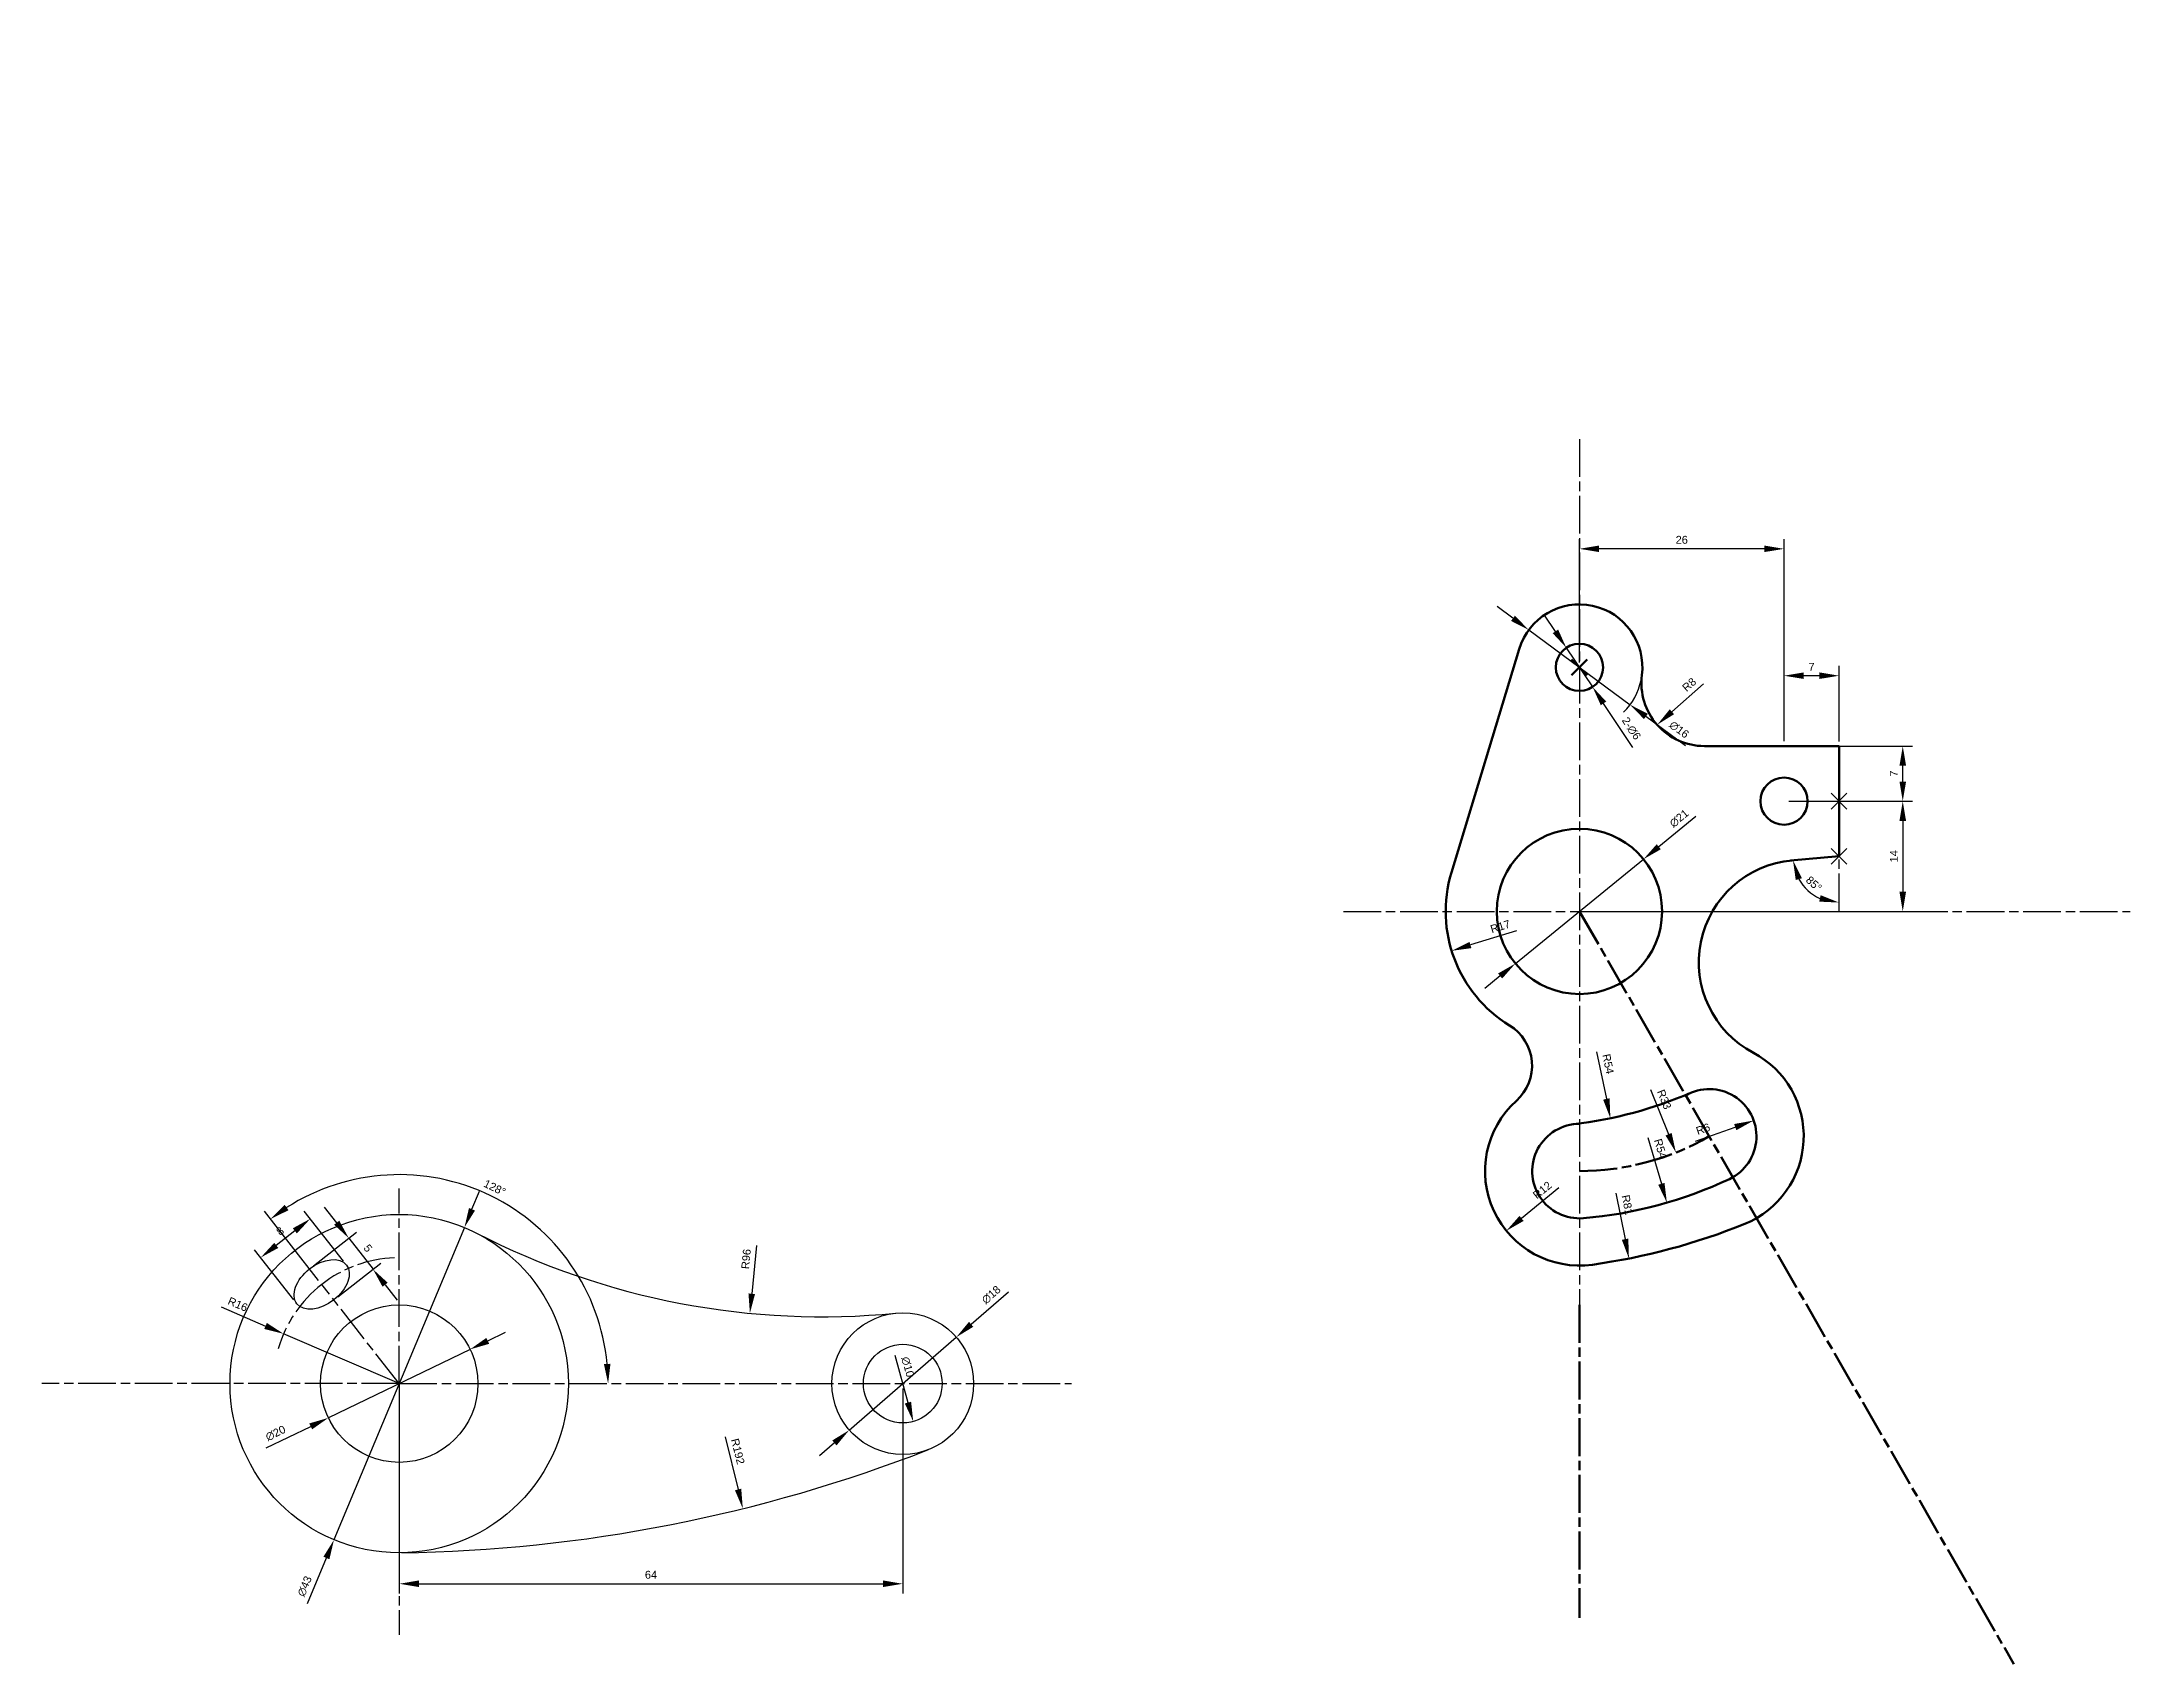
# Model space of a CAD drawing. Header units: centimetres. Extents: x 35 to 814, y -6 to 304.
# Drawn here: x 34.6 to 300, y -5.6 to 200.5 of the extents above; entities that cross this region are included whole.
import ezdxf

# ---------------------------------------------------------------- set-up
doc = ezdxf.new("R2010")
doc.units = ezdxf.units.CM
doc.header["$PDMODE"] = 3
doc.linetypes.add('ACAD_ISO08W100', pattern=[36, 24, -3, 6, -3])
for name, color, linetype in [('图', 7, 'Continuous'), ('标注', 130, 'Continuous'), ('辅助线', 80, 'ACAD_ISO08W100')]:
    doc.layers.add(name, color=color, linetype=linetype)
doc.styles.get("Standard").update_dxf_attribs({"font": 'arial.ttf'})
doc.dimstyles.new('ISO-25', dxfattribs={"dimtxt": 1, "dimasz": 2.5, "dimexe": 1.25, "dimexo": 0.625, "dimtad": 1, "dimtxsty": 'Standard', "dimcen": 2.5, "dimadec": 0, "dimazin": 0, "dimtfac": 1, "dimtmove": 0, "dimatfit": 3, "dimfxl": 1, "dimarcsym": 0})

# ---------------------------------------------------------------- blocks, each defined once
blk = doc.blocks.new('*D2')
at = {"layer": 'Defpoints', "color": 0, "ltscale": 0.2, "transparency": 16777216}
for p in [(80, 30), (144, 30), (144, 4.57)]:
    blk.add_point(p, dxfattribs=at)
at = {"layer": '标注', "color": 0, "lineweight": -2, "ltscale": 0.2, "transparency": 16777216}
for p, q in [((80, 29.38), (80, 3.32)), ((144, 29.38), (144, 3.32)), ((82.5, 4.57), (141.5, 4.57))]:
    blk.add_line(p, q, dxfattribs=at)
at = {"layer": '标注', "color": 0, "ltscale": 0.2, "transparency": 16777216}
for points in [[(82.5, 4.99), (82.5, 4.16), (80, 4.57)], [(141.5, 4.99), (141.5, 4.16), (144, 4.57)]]:
    blk.add_solid(points, dxfattribs=at)
at = {"layer": '标注', "color": 0, "ltscale": 0.2, "transparency": 16777216, "insert": (112, 5.71), "char_height": 1, "attachment_point": 5}
blk.add_mtext('64', dxfattribs=at)
blk = doc.blocks.new('*D4')
at = {"layer": 'Defpoints', "color": 0, "ltscale": 0.2, "transparency": 16777216}
for p in [(65.31, 36.33), (80, 30)]:
    blk.add_point(p, dxfattribs=at)
at = {"layer": '标注', "color": 0, "lineweight": -2, "ltscale": 0.2, "transparency": 16777216}
for p, q in [((57.37, 39.75), (63.01, 37.32)), ((80, 30), (65.31, 36.33))]:
    blk.add_line(p, q, dxfattribs=at)
at = {"layer": '标注', "color": 0, "ltscale": 0.2, "transparency": 16777216}
blk.add_solid([(63.18, 37.71), (62.85, 36.94), (65.31, 36.33)], dxfattribs=at)
at = {"layer": '标注', "color": 0, "ltscale": 0.2, "transparency": 16777216, "insert": (59.49, 40.08), "char_height": 1, "attachment_point": 5, "rotation": 336.6767}
blk.add_mtext('R16', dxfattribs=at)
blk = doc.blocks.new('*D5')
at = {"layer": 'Defpoints', "color": 0, "ltscale": 0.2, "transparency": 16777216}
for p in [(99.52, 48), (70.15, 42.61), (80, 30), (80, 30), (165.46, 30)]:
    blk.add_point(p, dxfattribs=at)
at = {"layer": '标注', "color": 0, "lineweight": -2, "ltscale": 0.2, "transparency": 16777216}
blk.add_line((69.76, 43.1), (62.88, 51.91), dxfattribs=at)
blk.add_arc((80, 30), 26.55, 5.3964, 122.6036, dxfattribs=at)
at = {"layer": '标注', "color": 0, "ltscale": 0.2, "transparency": 16777216}
for points in [[(65.93, 52.03), (65.45, 52.71), (63.65, 50.92)], [(106.85, 32.52), (106.02, 32.48), (106.55, 30)]]:
    blk.add_solid(points, dxfattribs=at)
at = {"layer": '标注', "color": 0, "ltscale": 0.2, "transparency": 16777216, "insert": (92.14, 54.89), "char_height": 1, "attachment_point": 5, "rotation": 334}
blk.add_mtext('128°', dxfattribs=at)
blk = doc.blocks.new('*D6')
at = {"layer": 'Defpoints', "color": 0, "ltscale": 0.2, "transparency": 16777216}
for p in [(142.67, 34.82), (145.33, 25.18)]:
    blk.add_point(p, dxfattribs=at)
at = {"layer": '标注', "color": 0, "lineweight": -2, "ltscale": 0.2, "transparency": 16777216}
blk.add_line((143, 33.63), (144.66, 27.59), dxfattribs=at)
at = {"layer": '标注', "color": 0, "ltscale": 0.2, "transparency": 16777216}
blk.add_solid([(145.06, 27.7), (144.26, 27.48), (145.33, 25.18)], dxfattribs=at)
at = {"layer": '标注', "color": 0, "ltscale": 0.2, "transparency": 16777216, "insert": (144.62, 32.12), "char_height": 1, "attachment_point": 5, "rotation": 285.3691}
blk.add_mtext('∅10', dxfattribs=at)
blk = doc.blocks.new('*D7')
at = {"layer": 'Defpoints', "color": 0, "ltscale": 0.2, "transparency": 16777216}
for p in [(150.8, 35.9), (137.2, 24.1)]:
    blk.add_point(p, dxfattribs=at)
at = {"layer": '标注', "color": 0, "lineweight": -2, "ltscale": 0.2, "transparency": 16777216}
for p, q in [((157.43, 41.64), (152.69, 37.53)), ((137.2, 24.1), (150.8, 35.9)), ((135.31, 22.47), (133.42, 20.83))]:
    blk.add_line(p, q, dxfattribs=at)
at = {"layer": '标注', "color": 0, "ltscale": 0.2, "transparency": 16777216}
for points in [[(152.42, 37.85), (152.96, 37.22), (150.8, 35.9)], [(135.04, 22.78), (135.58, 22.15), (137.2, 24.1)]]:
    blk.add_solid(points, dxfattribs=at)
at = {"layer": '标注', "color": 0, "ltscale": 0.2, "transparency": 16777216, "insert": (155.24, 41.29), "char_height": 1, "attachment_point": 5, "rotation": 40.9292}
blk.add_mtext('∅18', dxfattribs=at)
blk = doc.blocks.new('*D10')
at = {"layer": 'Defpoints', "color": 0, "ltscale": 0.2, "transparency": 16777216}
for p in [(62.4, 46.02), (73.3, 45.07), (67, 40.15)]:
    blk.add_point(p, dxfattribs=at)
at = {"layer": '标注', "color": 0, "lineweight": -2, "ltscale": 0.2, "transparency": 16777216}
for p, q in [((72.92, 45.56), (67.94, 51.93)), ((66.74, 49.41), (64.37, 47.56)), ((66.61, 40.64), (61.63, 47.01))]:
    blk.add_line(p, q, dxfattribs=at)
at = {"layer": '标注', "color": 0, "ltscale": 0.2, "transparency": 16777216}
for points in [[(66.48, 49.74), (66.99, 49.08), (68.71, 50.95)], [(64.12, 47.89), (64.63, 47.24), (62.4, 46.02)]]:
    blk.add_solid(points, dxfattribs=at)
at = {"layer": '标注', "color": 0, "ltscale": 0.2, "transparency": 16777216, "insert": (64.86, 49.38), "char_height": 1, "attachment_point": 5, "rotation": 38}
blk.add_mtext('8', dxfattribs=at)
blk = doc.blocks.new('*D11')
at = {"layer": 'Defpoints', "color": 0, "ltscale": 0.2, "transparency": 16777216}
for p in [(68.61, 44.58), (76.67, 44.53), (71.69, 40.64)]:
    blk.add_point(p, dxfattribs=at)
at = {"layer": '标注', "color": 0, "lineweight": -2, "ltscale": 0.2, "transparency": 16777216}
for p, q in [((72.06, 50.44), (70.52, 52.41)), ((69.1, 44.96), (74.58, 49.24)), ((73.6, 48.47), (76.67, 44.53)), ((72.18, 41.02), (77.66, 45.3)), ((78.21, 42.56), (79.75, 40.59))]:
    blk.add_line(p, q, dxfattribs=at)
at = {"layer": '标注', "color": 0, "ltscale": 0.2, "transparency": 16777216}
for points in [[(72.38, 50.7), (71.73, 50.19), (73.6, 48.47)], [(78.54, 42.82), (77.88, 42.31), (76.67, 44.53)]]:
    blk.add_solid(points, dxfattribs=at)
at = {"layer": '标注', "color": 0, "ltscale": 0.2, "transparency": 16777216, "insert": (76.03, 47.2), "char_height": 1, "attachment_point": 5, "rotation": 308}
blk.add_mtext('5', dxfattribs=at)
blk = doc.blocks.new('*D12')
at = {"layer": 'Defpoints', "color": 0, "ltscale": 0.2, "transparency": 16777216}
for p in [(77.48, 200.48), (123.67, 14.12)]:
    blk.add_point(p, dxfattribs=at)
at = {"layer": '标注', "color": 0, "lineweight": -2, "ltscale": 0.2, "transparency": 16777216}
blk.add_line((121.41, 23.25), (123.07, 16.55), dxfattribs=at)
at = {"layer": '标注', "color": 0, "ltscale": 0.2, "transparency": 16777216}
blk.add_solid([(123.47, 16.65), (122.67, 16.45), (123.67, 14.12)], dxfattribs=at)
at = {"layer": '标注', "color": 0, "ltscale": 0.2, "transparency": 16777216, "insert": (123.04, 21.39), "char_height": 1, "attachment_point": 5, "rotation": 283.9213}
blk.add_mtext('R192', dxfattribs=at)
blk = doc.blocks.new('*D13')
at = {"layer": 'Defpoints', "color": 0, "ltscale": 0.2, "transparency": 16777216}
for p in [(133.73, 134.5), (124.57, 38.93)]:
    blk.add_point(p, dxfattribs=at)
at = {"layer": '标注', "color": 0, "lineweight": -2, "ltscale": 0.2, "transparency": 16777216}
blk.add_line((125.39, 47.53), (124.8, 41.42), dxfattribs=at)
at = {"layer": '标注', "color": 0, "ltscale": 0.2, "transparency": 16777216}
blk.add_solid([(124.39, 41.46), (125.22, 41.38), (124.57, 38.93)], dxfattribs=at)
at = {"layer": '标注', "color": 0, "ltscale": 0.2, "transparency": 16777216, "insert": (124.09, 45.83), "char_height": 1, "attachment_point": 5, "rotation": 84.5227}
blk.add_mtext('R96', dxfattribs=at)
blk = doc.blocks.new('*D14')
at = {"layer": 'Defpoints', "color": 0, "ltscale": 0.2, "transparency": 16777216}
for p in [(89, 34.35), (71, 25.65)]:
    blk.add_point(p, dxfattribs=at)
at = {"layer": '标注', "color": 0, "lineweight": -2, "ltscale": 0.2, "transparency": 16777216}
for p, q in [((91.25, 35.44), (93.51, 36.53)), ((89, 34.35), (71, 25.65)), ((63.1, 21.83), (68.75, 24.56))]:
    blk.add_line(p, q, dxfattribs=at)
at = {"layer": '标注', "color": 0, "ltscale": 0.2, "transparency": 16777216}
for points in [[(91.07, 35.81), (91.44, 35.06), (89, 34.35)], [(68.56, 24.94), (68.93, 24.19), (71, 25.65)]]:
    blk.add_solid(points, dxfattribs=at)
at = {"layer": '标注', "color": 0, "ltscale": 0.2, "transparency": 16777216, "insert": (64.29, 23.7), "char_height": 1, "attachment_point": 5, "rotation": 25.7948}
blk.add_mtext('∅20', dxfattribs=at)
blk = doc.blocks.new('*D15')
at = {"layer": 'Defpoints', "color": 0, "ltscale": 0.2, "transparency": 16777216}
for p in [(88.29, 49.84), (71.71, 10.16)]:
    blk.add_point(p, dxfattribs=at)
at = {"layer": '标注', "color": 0, "lineweight": -2, "ltscale": 0.2, "transparency": 16777216}
for p, q in [((89.25, 52.15), (90.21, 54.45)), ((88.29, 49.84), (71.71, 10.16)), ((68.33, 2.07), (70.75, 7.85))]:
    blk.add_line(p, q, dxfattribs=at)
at = {"layer": '标注', "color": 0, "ltscale": 0.2, "transparency": 16777216}
for points in [[(88.87, 52.31), (89.63, 51.99), (88.29, 49.84)], [(70.37, 8.01), (71.13, 7.69), (71.71, 10.16)]]:
    blk.add_solid(points, dxfattribs=at)
at = {"layer": '标注', "color": 0, "ltscale": 0.2, "transparency": 16777216, "insert": (67.99, 4.26), "char_height": 1, "attachment_point": 5, "rotation": 67.3303}
blk.add_mtext('∅43', dxfattribs=at)
blk = doc.blocks.new('*D16')
at = {"layer": 'Defpoints', "color": 0, "lineweight": 50, "ltscale": 0.2, "transparency": 16777216}
for p in [(230, 90), (242.26, 59.36)]:
    blk.add_point(p, dxfattribs=at)
at = {"layer": '标注', "color": 0, "lineweight": -2, "ltscale": 0.2, "transparency": 16777216}
blk.add_line((239.05, 67.38), (241.33, 61.68), dxfattribs=at)
at = {"layer": '标注', "color": 0, "lineweight": 50, "ltscale": 0.2, "transparency": 16777216}
blk.add_solid([(241.72, 61.84), (240.94, 61.53), (242.26, 59.36)], dxfattribs=at)
at = {"layer": '标注', "color": 0, "lineweight": 50, "ltscale": 0.2, "transparency": 16777216, "insert": (240.78, 66.11), "char_height": 1, "attachment_point": 5, "rotation": 291.8059}
blk.add_mtext('R33', dxfattribs=at)
blk = doc.blocks.new('*D18')
at = {"layer": 'Defpoints', "color": 0, "lineweight": 50, "ltscale": 0.2, "transparency": 16777216}
for p in [(226.02, 104.84), (241.11, 52.99)]:
    blk.add_point(p, dxfattribs=at)
at = {"layer": '标注', "color": 0, "lineweight": -2, "ltscale": 0.2, "transparency": 16777216}
blk.add_line((238.7, 61.28), (240.41, 55.39), dxfattribs=at)
at = {"layer": '标注', "color": 0, "lineweight": 50, "ltscale": 0.2, "transparency": 16777216}
blk.add_solid([(240.81, 55.5), (240.01, 55.27), (241.11, 52.99)], dxfattribs=at)
at = {"layer": '标注', "color": 0, "lineweight": 50, "ltscale": 0.2, "transparency": 16777216, "insert": (240.3, 59.85), "char_height": 1, "attachment_point": 5, "rotation": 286.2242}
blk.add_mtext('R54', dxfattribs=at)
blk = doc.blocks.new('*D19')
at = {"layer": 'Defpoints', "color": 0, "lineweight": 50, "ltscale": 0.2, "transparency": 16777216}
for p in [(222.88, 116.58), (233.93, 63.72)]:
    blk.add_point(p, dxfattribs=at)
at = {"layer": '标注', "color": 0, "lineweight": -2, "ltscale": 0.2, "transparency": 16777216}
blk.add_line((232.17, 72.17), (233.42, 66.17), dxfattribs=at)
at = {"layer": '标注', "color": 0, "lineweight": 50, "ltscale": 0.2, "transparency": 16777216}
blk.add_solid([(233.83, 66.25), (233.01, 66.08), (233.93, 63.72)], dxfattribs=at)
at = {"layer": '标注', "color": 0, "lineweight": 50, "ltscale": 0.2, "transparency": 16777216, "insert": (233.65, 70.62), "char_height": 1, "attachment_point": 5, "rotation": 281.8118}
blk.add_mtext('R54', dxfattribs=at)
blk = doc.blocks.new('*D20')
at = {"layer": 'Defpoints', "color": 0, "lineweight": 50, "ltscale": 0.2, "transparency": 16777216}
for p in [(220.53, 125.35), (236.29, 45.89)]:
    blk.add_point(p, dxfattribs=at)
at = {"layer": '标注', "color": 0, "lineweight": -2, "ltscale": 0.2, "transparency": 16777216}
blk.add_line((234.64, 54.18), (235.8, 48.35), dxfattribs=at)
at = {"layer": '标注', "color": 0, "lineweight": 50, "ltscale": 0.2, "transparency": 16777216}
blk.add_solid([(236.21, 48.43), (235.39, 48.27), (236.29, 45.89)], dxfattribs=at)
at = {"layer": '标注', "color": 0, "lineweight": 50, "ltscale": 0.2, "transparency": 16777216, "insert": (236.09, 52.71), "char_height": 1, "attachment_point": 5, "rotation": 281.218}
blk.add_mtext('R81', dxfattribs=at)
blk = doc.blocks.new('*D21')
at = {"layer": 'Defpoints', "color": 0, "lineweight": 50, "ltscale": 0.2, "transparency": 16777216}
for p in [(263, 113.61), (256.83, 96.46), (263, 97), (258.09, 93.77), (263, 90)]:
    blk.add_point(p, dxfattribs=at)
at = {"layer": '标注', "color": 0, "lineweight": -2, "ltscale": 0.2, "transparency": 16777216}
blk.add_arc((263, 97), 5.88, 209.5482, 245.4518, dxfattribs=at)
at = {"layer": '标注', "color": 0, "lineweight": 50, "ltscale": 0.2, "transparency": 16777216}
for points in [[(257.49, 93.98), (258.28, 94.22), (257.14, 96.49)], [(260.65, 92.06), (260.47, 91.24), (263, 91.12)]]:
    blk.add_solid(points, dxfattribs=at)
at = {"layer": '标注', "color": 0, "lineweight": 50, "ltscale": 0.2, "transparency": 16777216, "insert": (259.79, 93.5), "char_height": 1, "attachment_point": 5, "rotation": 317.5}
blk.add_mtext('85°', dxfattribs=at)
blk = doc.blocks.new('*D23')
at = {"layer": 'Defpoints', "color": 0, "lineweight": 50, "ltscale": 0.2, "transparency": 16777216}
for p in [(256, 104), (256, 90), (271.09, 90)]:
    blk.add_point(p, dxfattribs=at)
at = {"layer": '标注', "color": 0, "lineweight": -2, "ltscale": 0.2, "transparency": 16777216}
for p, q in [((256.63, 104), (272.34, 104)), ((271.09, 101.5), (271.09, 92.5)), ((256.63, 90), (272.34, 90))]:
    blk.add_line(p, q, dxfattribs=at)
at = {"layer": '标注', "color": 0, "lineweight": 50, "ltscale": 0.2, "transparency": 16777216}
for points in [[(270.67, 101.5), (271.51, 101.5), (271.09, 104)], [(270.67, 92.5), (271.51, 92.5), (271.09, 90)]]:
    blk.add_solid(points, dxfattribs=at)
at = {"layer": '标注', "color": 0, "lineweight": 50, "ltscale": 0.2, "transparency": 16777216, "insert": (269.96, 97), "char_height": 1, "attachment_point": 5, "rotation": 90}
blk.add_mtext('14', dxfattribs=at)
blk = doc.blocks.new('*D24')
at = {"layer": 'Defpoints', "color": 0, "lineweight": 50, "ltscale": 0.2, "transparency": 16777216}
for p in [(256, 111), (271.09, 111), (256, 104)]:
    blk.add_point(p, dxfattribs=at)
at = {"layer": '标注', "color": 0, "lineweight": -2, "ltscale": 0.2, "transparency": 16777216}
for p, q in [((256.63, 111), (272.34, 111)), ((271.09, 106.5), (271.09, 108.5)), ((256.63, 104), (272.34, 104))]:
    blk.add_line(p, q, dxfattribs=at)
at = {"layer": '标注', "color": 0, "lineweight": 50, "ltscale": 0.2, "transparency": 16777216}
for points in [[(270.67, 108.5), (271.51, 108.5), (271.09, 111)], [(270.67, 106.5), (271.51, 106.5), (271.09, 104)]]:
    blk.add_solid(points, dxfattribs=at)
at = {"layer": '标注', "color": 0, "lineweight": 50, "ltscale": 0.2, "transparency": 16777216, "insert": (269.96, 107.5), "char_height": 1, "attachment_point": 5, "rotation": 90}
blk.add_mtext('7', dxfattribs=at)
blk = doc.blocks.new('*D25')
at = {"layer": 'Defpoints', "color": 0, "lineweight": 50, "ltscale": 0.2, "transparency": 16777216}
for p in [(256, 119.94), (256, 111), (263, 111)]:
    blk.add_point(p, dxfattribs=at)
at = {"layer": '标注', "color": 0, "lineweight": -2, "ltscale": 0.2, "transparency": 16777216}
for p, q in [((256, 111.62), (256, 121.19)), ((260.5, 119.94), (258.5, 119.94)), ((263, 111.62), (263, 121.19))]:
    blk.add_line(p, q, dxfattribs=at)
at = {"layer": '标注', "color": 0, "lineweight": 50, "ltscale": 0.2, "transparency": 16777216}
for points in [[(258.5, 120.36), (258.5, 119.53), (256, 119.94)], [(260.5, 120.36), (260.5, 119.53), (263, 119.94)]]:
    blk.add_solid(points, dxfattribs=at)
at = {"layer": '标注', "color": 0, "lineweight": 50, "ltscale": 0.2, "transparency": 16777216, "insert": (259.5, 121.07), "char_height": 1, "attachment_point": 5}
blk.add_mtext('7', dxfattribs=at)
blk = doc.blocks.new('*D26')
at = {"layer": 'Defpoints', "color": 0, "lineweight": 50, "ltscale": 0.2, "transparency": 16777216}
for p in [(230, 136.06), (230, 121), (256, 111)]:
    blk.add_point(p, dxfattribs=at)
at = {"layer": '标注', "color": 0, "lineweight": -2, "ltscale": 0.2, "transparency": 16777216}
for p, q in [((230, 121.62), (230, 137.31)), ((253.5, 136.06), (232.5, 136.06)), ((256, 111.62), (256, 137.31))]:
    blk.add_line(p, q, dxfattribs=at)
at = {"layer": '标注', "color": 0, "lineweight": 50, "ltscale": 0.2, "transparency": 16777216}
for points in [[(232.5, 136.48), (232.5, 135.65), (230, 136.06)], [(253.5, 136.48), (253.5, 135.65), (256, 136.06)]]:
    blk.add_solid(points, dxfattribs=at)
at = {"layer": '标注', "color": 0, "lineweight": 50, "ltscale": 0.2, "transparency": 16777216, "insert": (243, 137.2), "char_height": 1, "attachment_point": 5}
blk.add_mtext('26', dxfattribs=at)
blk = doc.blocks.new('*D27')
at = {"layer": 'Defpoints', "color": 0, "lineweight": 50, "ltscale": 0.2, "transparency": 16777216}
for p in [(245.87, 119), (239.88, 113.71)]:
    blk.add_point(p, dxfattribs=at)
at = {"layer": '标注', "color": 0, "lineweight": -2, "ltscale": 0.2, "transparency": 16777216}
blk.add_line((245.77, 118.91), (241.75, 115.36), dxfattribs=at)
at = {"layer": '标注', "color": 0, "lineweight": 50, "ltscale": 0.2, "transparency": 16777216}
blk.add_solid([(241.48, 115.67), (242.03, 115.05), (239.88, 113.71)], dxfattribs=at)
at = {"layer": '标注', "color": 0, "lineweight": 50, "ltscale": 0.2, "transparency": 16777216, "insert": (243.95, 118.81), "char_height": 1, "attachment_point": 5, "rotation": 41.4347}
blk.add_mtext('R8', dxfattribs=at)
blk = doc.blocks.new('*D28')
at = {"layer": 'Defpoints', "color": 0, "lineweight": 50, "ltscale": 0.2, "transparency": 16777216}
for p in [(228.33, 123.49), (231.67, 118.51)]:
    blk.add_point(p, dxfattribs=at)
at = {"layer": '标注', "color": 0, "lineweight": -2, "ltscale": 0.2, "transparency": 16777216}
for p, q in [((226.95, 125.57), (225.56, 127.65)), ((228.33, 123.49), (231.67, 118.51)), ((236.8, 110.81), (233.05, 116.43))]:
    blk.add_line(p, q, dxfattribs=at)
at = {"layer": '标注', "color": 0, "lineweight": 50, "ltscale": 0.2, "transparency": 16777216}
for points in [[(227.29, 125.81), (226.6, 125.34), (228.33, 123.49)], [(233.4, 116.66), (232.71, 116.19), (231.67, 118.51)]]:
    blk.add_solid(points, dxfattribs=at)
at = {"layer": '标注', "color": 0, "lineweight": 50, "ltscale": 0.2, "transparency": 16777216, "insert": (236.59, 113.23), "char_height": 1, "attachment_point": 5, "rotation": 303.7312}
blk.add_mtext('2-∅6', dxfattribs=at)
blk = doc.blocks.new('*D30')
at = {"layer": 'Defpoints', "color": 0, "lineweight": 50, "ltscale": 0.2, "transparency": 16777216}
for p in [(223.56, 125.75), (236.44, 116.25)]:
    blk.add_point(p, dxfattribs=at)
at = {"layer": '标注', "color": 0, "lineweight": -2, "ltscale": 0.2, "transparency": 16777216}
for p, q in [((221.55, 127.24), (219.54, 128.72)), ((223.56, 125.75), (236.44, 116.25)), ((243.49, 111.04), (238.45, 114.76))]:
    blk.add_line(p, q, dxfattribs=at)
blk.add_arc((230, 121), 8, 314.6048, 348.343, dxfattribs=at)
at = {"layer": '标注', "color": 0, "lineweight": 50, "ltscale": 0.2, "transparency": 16777216}
for points in [[(221.8, 127.57), (221.31, 126.9), (223.56, 125.75)], [(238.69, 115.1), (238.2, 114.43), (236.44, 116.25)]]:
    blk.add_solid(points, dxfattribs=at)
at = {"layer": '标注', "color": 0, "lineweight": 50, "ltscale": 0.2, "transparency": 16777216, "insert": (242.67, 113.09), "char_height": 1, "attachment_point": 5, "rotation": 323.5572}
blk.add_mtext('∅16', dxfattribs=at)
blk = doc.blocks.new('*D31')
at = {"layer": 'Defpoints', "color": 0, "lineweight": 50, "ltscale": 0.2, "transparency": 16777216}
for p in [(238.14, 96.63), (221.86, 83.37)]:
    blk.add_point(p, dxfattribs=at)
at = {"layer": '标注', "color": 0, "lineweight": -2, "ltscale": 0.2, "transparency": 16777216}
for p, q in [((244.79, 102.05), (240.08, 98.21)), ((221.86, 83.37), (238.14, 96.63)), ((219.92, 81.79), (217.98, 80.21))]:
    blk.add_line(p, q, dxfattribs=at)
at = {"layer": '标注', "color": 0, "lineweight": 50, "ltscale": 0.2, "transparency": 16777216}
for points in [[(239.82, 98.53), (240.34, 97.89), (238.14, 96.63)], [(219.66, 82.11), (220.18, 81.47), (221.86, 83.37)]]:
    blk.add_solid(points, dxfattribs=at)
at = {"layer": '标注', "color": 0, "lineweight": 50, "ltscale": 0.2, "transparency": 16777216, "insert": (242.67, 101.82), "char_height": 1, "attachment_point": 5, "rotation": 39.1583}
blk.add_mtext('∅21', dxfattribs=at)
blk = doc.blocks.new('*D33')
at = {"layer": 'Defpoints', "color": 0, "lineweight": 50, "ltscale": 0.2, "transparency": 16777216}
for p in [(230, 90), (213.76, 84.99)]:
    blk.add_point(p, dxfattribs=at)
at = {"layer": '标注', "color": 0, "lineweight": -2, "ltscale": 0.2, "transparency": 16777216}
blk.add_line((222.01, 87.54), (216.14, 85.73), dxfattribs=at)
at = {"layer": '标注', "color": 0, "lineweight": 50, "ltscale": 0.2, "transparency": 16777216}
blk.add_solid([(216.02, 86.12), (216.27, 85.33), (213.76, 84.99)], dxfattribs=at)
at = {"layer": '标注', "color": 0, "lineweight": 50, "ltscale": 0.2, "transparency": 16777216, "insert": (219.94, 88.08), "char_height": 1, "attachment_point": 5, "rotation": 17.1442}
blk.add_mtext('R17', dxfattribs=at)
blk = doc.blocks.new('*D34')
at = {"layer": 'Defpoints', "color": 0, "lineweight": 50, "ltscale": 0.2, "transparency": 16777216}
for p in [(230, 57), (220.7, 49.41)]:
    blk.add_point(p, dxfattribs=at)
at = {"layer": '标注', "color": 0, "lineweight": -2, "ltscale": 0.2, "transparency": 16777216}
blk.add_line((227.39, 54.87), (222.64, 50.99), dxfattribs=at)
at = {"layer": '标注', "color": 0, "lineweight": 50, "ltscale": 0.2, "transparency": 16777216}
blk.add_solid([(222.38, 51.31), (222.9, 50.67), (220.7, 49.41)], dxfattribs=at)
at = {"layer": '标注', "color": 0, "lineweight": 50, "ltscale": 0.2, "transparency": 16777216, "insert": (225.27, 54.59), "char_height": 1, "attachment_point": 5, "rotation": 39.2292}
blk.add_mtext('R12', dxfattribs=at)
blk = doc.blocks.new('*D35')
at = {"layer": 'Defpoints', "color": 0, "lineweight": 50, "ltscale": 0.2, "transparency": 16777216}
for p in [(246.5, 61.42), (252.15, 63.43)]:
    blk.add_point(p, dxfattribs=at)
at = {"layer": '标注', "color": 0, "lineweight": -2, "ltscale": 0.2, "transparency": 16777216}
blk.add_line((244.75, 60.8), (249.8, 62.59), dxfattribs=at)
at = {"layer": '标注', "color": 0, "lineweight": 50, "ltscale": 0.2, "transparency": 16777216}
blk.add_solid([(249.66, 62.98), (249.94, 62.2), (252.15, 63.43)], dxfattribs=at)
at = {"layer": '标注', "color": 0, "lineweight": 50, "ltscale": 0.2, "transparency": 16777216, "insert": (245.71, 62.35), "char_height": 1, "attachment_point": 5, "rotation": 19.5371}
blk.add_mtext('R6', dxfattribs=at)

msp = doc.modelspace()

# ---------------------------------------------------------------- linework, layer by layer
at = {"layer": '图', "lineweight": 50, "ltscale": 0.2}
for p, q in [((222.345, 123.323), (213.732, 94.935)), ((263, 111), (245.875, 111)), ((263, 97), (256.83, 96.46))]:
    msp.add_line(p, q, dxfattribs=at)
at = {"layer": '图', "lineweight": 60, "ltscale": 0.2}
for p, q in [((263, 104), (263, 111)), ((263, 97), (263, 104))]:
    msp.add_line(p, q, dxfattribs=at)
at = {"layer": '图', "lineweight": 50, "ltscale": 0.2}
for centre in [(230, 121), (256, 104)]:
    msp.add_circle(centre, 3, dxfattribs=at)
at = {"layer": '图', "lineweight": 60, "ltscale": 0.2}
msp.add_circle((230, 90), 10.5, dxfattribs=at)
at = {"layer": '图'}
for centre, radius in [((80, 30), 21.5), ((80, 30), 10), ((144, 30), 9), ((144, 30), 5)]:
    msp.add_circle(centre, radius, dxfattribs=at)
at = {"layer": '图', "lineweight": 50, "ltscale": 0.2}
for centre, radius, start, end in [((230, 121), 8, 352.81924, 163.12273), ((245.875, 119), 8, 172.81924, 270), ((258.174, 83.528), 13, 95, 242.16285), ((230, 90), 17, 163.12273, 238.47777), ((217.975, 70.394), 6, 311.91748, 58.47777), ((246.5, 61.421), 12, 292.11048, 62.16285), ((222.879, 116.576), 54, 276.81612, 293.18388), ((246.5, 61.421), 6, 295.24968, 120), ((230, 57), 12, 131.91748, 277.88952), ((230, 57), 6, 90, 274.75032), ((226.025, 104.835), 54, 274.75032, 295.24968), ((220.529, 125.347), 81, 277.88952, 292.11048)]:
    msp.add_arc(centre, radius, start, end, dxfattribs=at)
at = {"layer": '图'}
for centre, radius, start, end in [((133.729, 134.496), 96, 242.7893, 275.61386), ((77.479, 200.481), 192, 270.84736, 291.31563)]:
    msp.add_arc(centre, radius, start, end, dxfattribs=at)
at = {"layer": '图', "ltscale": 0.2}
msp.add_ellipse((70.149, 42.608), major_axis=(3.152, 2.463), ratio=0.625, dxfattribs=at)
at = {"layer": '辅助线', "ltscale": 0.2}
for p, q in [((230, 150), (230, 40)), ((263, 90), (263, 113.61)), ((200, 90), (300, 90)), ((230, 90), (263, 90)), ((80, 30), (80, 54.781)), ((80, 30), (70.149, 42.608)), ((80, 30), (34.573, 30)), ((80, 30), (165.459, 30)), ((80, 30), (80, -1.926))]:
    msp.add_line(p, q, dxfattribs=at)
at = {"layer": '辅助线', "lineweight": 50, "ltscale": 0.2}
for p, q in [((230, 90), (285.223, -5.649)), ((230, 40), (230, 0.24))]:
    msp.add_line(p, q, dxfattribs=at)
msp.add_arc((230, 90), 33, 270, 300, dxfattribs=at)
at = {"layer": '辅助线', "ltscale": 0.2}
for start, end in [(92.09616, 128), (128, 163.90384)]:
    msp.add_arc((80, 30), 16, start, end, dxfattribs=at)
at = {"layer": '辅助线', "lineweight": 50, "ltscale": 0.2}
msp.add_point((230, 121), dxfattribs=at)
at = {"layer": '辅助线'}
for p in [(263, 104), (263, 97)]:
    msp.add_point(p, dxfattribs=at)

# ---------------------------------------------------------------- dimensions: what is measured, and where the dimension line sits
at = {"layer": '标注', "ltscale": 0.2}
for center, mpoint, picture, middle in [((77.479, 200.481), (123.672, 14.121), '*D12', (121.939, 21.112)), ((133.729, 134.496), (124.565, 38.935), '*D13', (125.216, 45.723))]:
    dim = msp.add_radius_dim(center=center, mpoint=mpoint, dimstyle='ISO-25', dxfattribs=at)
    dim.commit()
    dim.dimension.update_dxf_attribs({"geometry": picture, "text_midpoint": middle, "dimtype": 164})
at = {"layer": '标注', "lineweight": 50, "ltscale": 0.2}
for base, p1, p2, picture, middle in [((230, 136.062), (256, 111), (230, 121), '*D26', (243, 137.198)), ((256, 119.943), (263, 111), (256, 111), '*D25', (259.5, 121.068))]:
    dim = msp.add_linear_dim(base=base, p1=p1, p2=p2, dimstyle='ISO-25', dxfattribs=at)
    dim.commit()
    dim.dimension.update_dxf_attribs({"geometry": picture, "text_midpoint": middle})
for p1, p2, picture, middle in [((223.564, 125.752), (236.436, 116.248), '*D30', (242.665, 113.094)), ((221.858, 83.37), (238.142, 96.63), '*D31', (242.671, 101.819))]:
    dim = msp.add_diameter_dim_2p(p1=p1, p2=p2, dimstyle='ISO-25', dxfattribs=at)
    dim.commit()
    dim.dimension.update_dxf_attribs({"geometry": picture, "text_midpoint": middle})
dim = msp.add_diameter_dim_2p(p1=(228.334, 123.495), p2=(231.666, 118.505), text='2-<>', dimstyle='ISO-25', dxfattribs=at)
dim.commit()
dim.dimension.update_dxf_attribs({"geometry": '*D28', "text_midpoint": (236.59, 113.225)})
for center, mpoint, picture, middle in [((220.529, 125.347), (236.287, 45.894), '*D20', (234.979, 52.489)), ((245.875, 119), (239.877, 113.706), '*D27', (244.699, 117.963)), ((222.879, 116.576), (233.933, 63.719), '*D19', (232.537, 70.393)), ((226.025, 104.835), (241.112, 52.986), '*D18', (239.208, 59.532)), ((230, 90), (213.755, 84.989), '*D33', (220.272, 86.999)), ((230, 90), (242.258, 59.361), '*D16', (239.725, 65.693)), ((246.5, 61.421), (252.155, 63.428), '*D35', (246.094, 61.277)), ((230, 57), (220.705, 49.411), '*D34', (225.983, 53.721))]:
    dim = msp.add_radius_dim(center=center, mpoint=mpoint, dimstyle='ISO-25', dxfattribs=at)
    dim.commit()
    dim.dimension.update_dxf_attribs({"geometry": picture, "text_midpoint": middle, "dimtype": 164})
dim = msp.add_angular_dim_2l(base=(258.087, 93.769), line1=((263, 90), (263, 113.61)), line2=((263, 97), (256.83, 96.46)), dimstyle='ISO-25', dxfattribs=at)
dim.commit()
dim.dimension.update_dxf_attribs({"geometry": '*D21', "text_midpoint": (259.795, 93.502)})
for base, p2, picture, middle in [((271.089, 111), (256, 111), '*D24', (269.964, 107.5)), ((271.089, 90), (256, 90), '*D23', (269.962, 97))]:
    dim = msp.add_linear_dim(base=base, p1=(256, 104), p2=p2, angle=90, dimstyle='ISO-25', dxfattribs=at)
    dim.commit()
    dim.dimension.update_dxf_attribs({"geometry": picture, "text_midpoint": middle})
at = {"layer": '标注', "ltscale": 0.2}
dim = msp.add_angular_dim_2l(base=(99.525, 47.996), line1=((80, 30), (70.149, 42.608)), line2=((80, 30), (165.459, 30)), dimstyle='ISO-25', dxfattribs=at)
dim.commit()
dim.dimension.update_dxf_attribs({"geometry": '*D5', "text_midpoint": (92.138, 54.887)})
for p1, p2, picture, middle in [((88.286, 49.839), (71.714, 10.161), '*D15', (67.986, 4.256)), ((137.2, 24.104), (150.8, 35.896), '*D7', (155.24, 41.287)), ((89.004, 34.351), (70.996, 25.649), '*D14', (64.292, 23.701))]:
    dim = msp.add_diameter_dim_2p(p1=p1, p2=p2, dimstyle='ISO-25', dxfattribs=at)
    dim.commit()
    dim.dimension.update_dxf_attribs({"geometry": picture, "text_midpoint": middle})
for p1, p2, distance, picture, middle in [((73.301, 45.071), (66.997, 40.146), -7.46, '*D10', (64.857, 49.382)), ((68.61, 44.578), (71.689, 40.638), 6.326, '*D11', (76.027, 47.201))]:
    dim = msp.add_aligned_dim(p1=p1, p2=p2, distance=distance, dimstyle='ISO-25', dxfattribs=at)
    dim.commit()
    dim.dimension.update_dxf_attribs({"geometry": picture, "text_midpoint": middle})
dim = msp.add_radius_dim(center=(80, 30), mpoint=(65.307, 36.335), dimstyle='ISO-25', dxfattribs=at)
dim.commit()
dim.dimension.update_dxf_attribs({"geometry": '*D4', "text_midpoint": (59.495, 40.077)})
dim = msp.add_diameter_dim_2p(p1=(142.675, 34.821), p2=(145.325, 25.179), dimstyle='ISO-25', dxfattribs=at)
dim.commit()
dim.dimension.update_dxf_attribs({"geometry": '*D6', "text_midpoint": (143.501, 31.816), "dimtype": 163})
dim = msp.add_linear_dim(base=(144, 4.573), p1=(80, 30), p2=(144, 30), dimstyle='ISO-25', dxfattribs=at)
dim.commit()
dim.dimension.update_dxf_attribs({"geometry": '*D2', "text_midpoint": (112, 5.708)})

doc.saveas('drawing.dxf')
